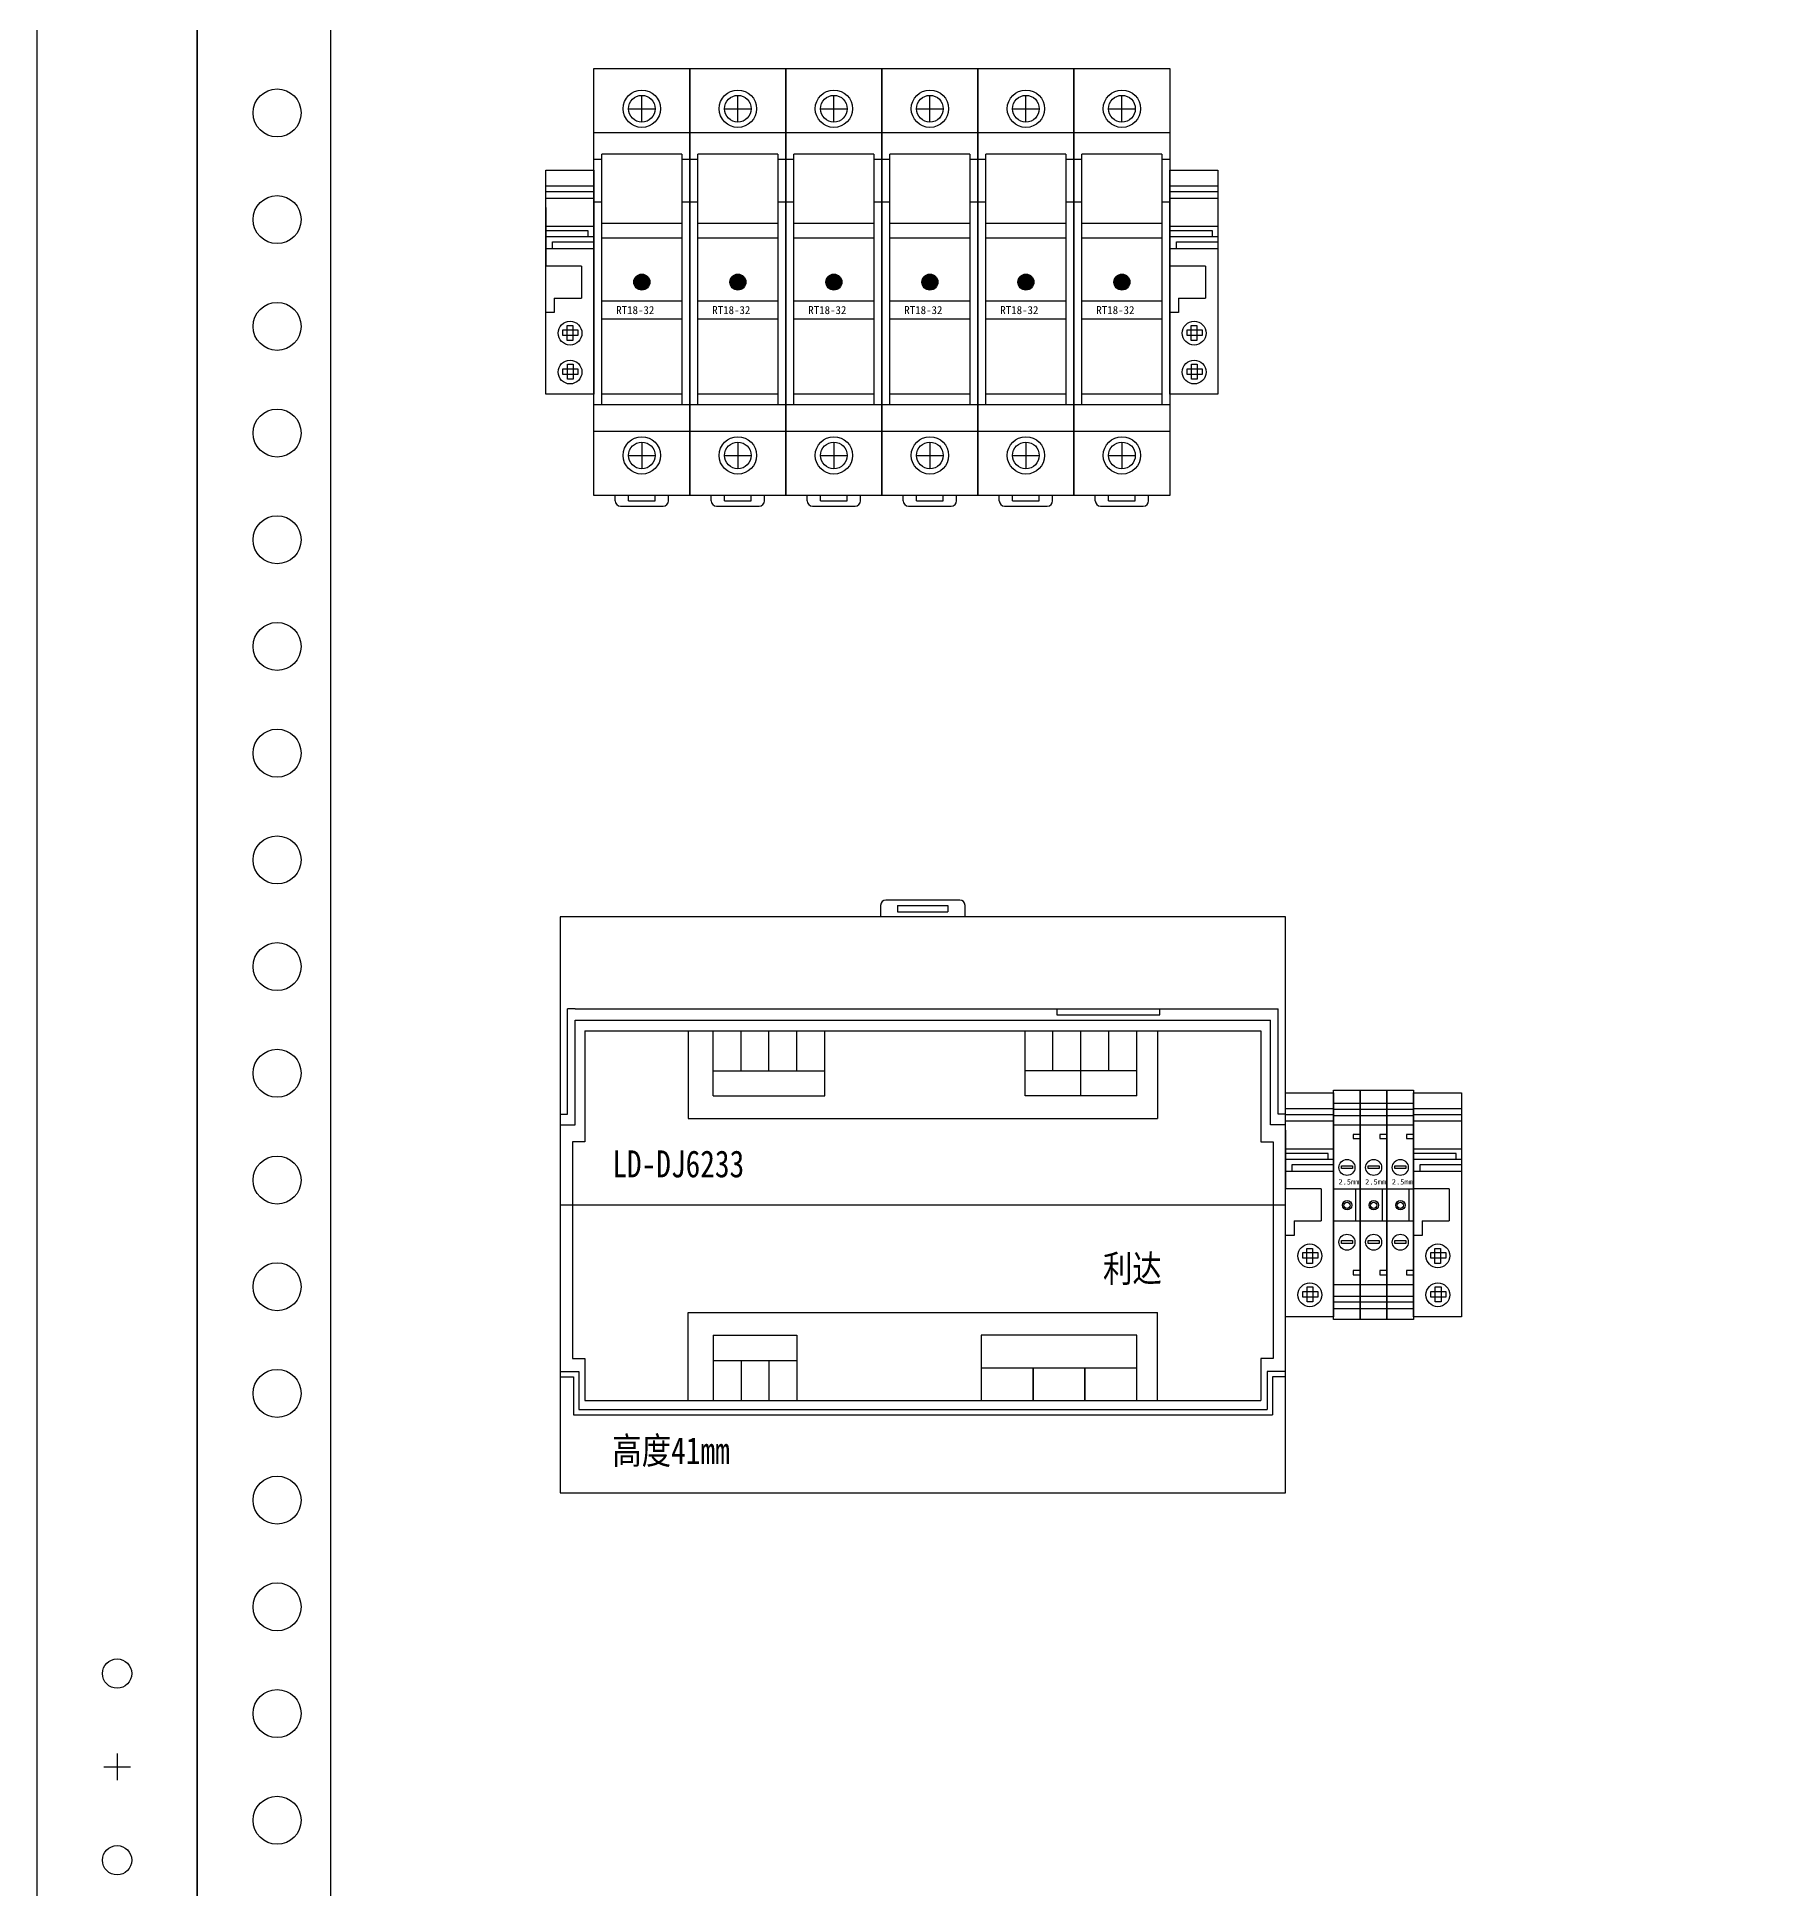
# Model space of a CAD drawing. Extents: x 1008937 to 1009637, y 79345 to 81548.
# Drawn here: x 1008936.6 to 1009260.7, y 80767 to 81114.1 of the extents above; entities that cross this region are included whole.
import ezdxf

# ---------------------------------------------------------------- set-up
doc = ezdxf.new("R2010")
doc.units = 0
doc.header["$MEASUREMENT"] = 0
doc.layers.add('LY-JS-BJ', color=7, linetype='Continuous')
doc.layers.add('LY-JS-YQJ', color=7, linetype='Continuous')
doc.layers.add('LY-二次控制图', color=7, linetype='Continuous', lineweight=18)
doc.styles.add('-宋体', font='', dxfattribs={"width": 0.8})
doc.styles.get('-宋体').set_extended_font_data('SimSun')

# ---------------------------------------------------------------- blocks, each defined once
blk = doc.blocks.new('A$C17FD2090')
at = {"layer": 'LY-JS-BJ', "color": 0, "ltscale": 2}
for p, q in [((-2.5, 0), (2.5, 0)), ((0, 2.5), (0, -2.5))]:
    blk.add_line(p, q, dxfattribs=at)
at = {"layer": 'LY-JS-BJ', "color": 0, "linetype": 'Continuous', "lineweight": 25}
for centre in [(0, 17.5), (0, -17.5)]:
    blk.add_circle(centre, 2.75, dxfattribs=at)
blk = doc.blocks.new('*U8')
at = {"layer": 'LY-JS-BJ', "color": 6}
blk.add_circle((0, 0), 4.5, dxfattribs=at)
blk = doc.blocks.new('*U9')
at = {"layer": 'LY-JS-BJ', "color": 0, "linetype": 'ByBlock', "lineweight": -2, "transparency": 16777216}
for p in [(0, -320), (0, -340), (0, -360), (0, -380), (0, -400), (0, -420), (0, -440), (0, -460), (0, -480), (0, -500), (0, -520), (0, -540), (0, -560), (0, -580), (0, -600), (0, -620), (0, -640)]:
    blk.add_blockref('*U8', p, dxfattribs=at)
blk = doc.blocks.new('端子堵头')
at = {"layer": 'LY-JS-YQJ'}
for p, q in [((0, 39.03), (9, 39.03)), ((0, 37.96), (9, 37.96)), ((0, 36.73), (9, 36.73)), ((0, 35), (0, 24)), ((9, 35), (9, 24)), ((0, 31.48), (9, 31.48)), ((9, 34.58), (9, 33.47)), ((7.97, 30.59), (0, 30.59)), ((0, 29.53), (9, 29.53)), ((1.25, 27.32), (1.25, 28.56)), ((1.25, 28.56), (9, 28.56)), ((7.97, 29.53), (7.97, 30.59)), ((0, 27.32), (9, 27.32)), ((6.66, 24), (0, 24)), ((6.66, 24), (6.66, 18)), ((1.59, 18), (1.59, 15.27)), ((1.59, 18), (6.66, 18)), ((1.59, 15.27), (0, 15.27))]:
    blk.add_line(p, q, dxfattribs=at)
for points in [[(0, 42), (9, 42), (9, 0), (0, 0)], [(3.2, 12.05), (6.01, 12.05), (6.01, 10.99), (3.2, 10.99)], [(5.06, 12.84), (5.06, 10.03), (3.99, 10.03), (3.99, 12.84)], [(3.2, 4.76), (6.01, 4.76), (6.01, 3.69), (3.2, 3.69)], [(5.13, 5.6), (5.13, 2.79), (4.06, 2.79), (4.06, 5.6)]]:
    blk.add_lwpolyline(points, close=True, dxfattribs=at)
for centre in [(4.54, 11.43), (4.54, 4.14)]:
    blk.add_circle(centre, 2.23, dxfattribs=at)
blk = doc.blocks.new('A$C63FD753C')
at = {"layer": 'LY-JS-YQJ'}
for p, q in [((9, 19.03), (14, 19.03)), ((9, 17.96), (14, 17.96)), ((14, 19.03), (19, 19.03)), ((14, 17.96), (19, 17.96)), ((9, 16.73), (14, 16.73)), ((14, 16.73), (19, 16.73)), ((14, 13.21), (12.66, 13.21)), ((12.66, 13.21), (12.66, 12.43)), ((12.66, 12.43), (14, 12.43)), ((19, 13.21), (17.66, 13.21)), ((17.66, 13.21), (17.66, 12.43)), ((17.66, 12.43), (19, 12.43)), ((9, 3), (14, 3)), ((13.07, 3), (13.07, -3)), ((14, 3), (19, 3)), ((18.07, 3), (18.07, -3)), ((9, -3), (14, -3)), ((14, -3), (19, -3)), ((14, -12.33), (12.66, -12.33)), ((12.66, -12.33), (12.66, -13.11)), ((12.66, -13.11), (14, -13.11)), ((19, -12.33), (17.66, -12.33)), ((17.66, -12.33), (17.66, -13.11)), ((17.66, -13.11), (19, -13.11)), ((9, -17.12), (14, -17.12)), ((14, -17.12), (19, -17.12)), ((9, -18.19), (14, -18.19)), ((9, -19.42), (14, -19.42)), ((14, -18.19), (19, -18.19)), ((14, -19.42), (19, -19.42))]:
    blk.add_line(p, q, dxfattribs=at)
at = {"layer": 'LY-JS-YQJ', "color": 30, "true_color": 0xf8991e}
for p, q in [((19, 19.03), (24, 19.03)), ((19, 17.96), (24, 17.96)), ((19, 16.73), (24, 16.73)), ((19, 12.43), (19, 11.32)), ((24, 13.21), (22.66, 13.21)), ((22.66, 13.21), (22.66, 12.43)), ((22.66, 12.43), (24, 12.43)), ((24, 12.43), (24, 11.32)), ((19, 3), (24, 3)), ((23.07, 3), (23.07, -3)), ((19, -3), (24, -3)), ((24, -12.33), (22.66, -12.33)), ((22.66, -12.33), (22.66, -13.11)), ((22.66, -13.11), (24, -13.11)), ((19, -17.12), (24, -17.12)), ((19, -18.19), (24, -18.19)), ((19, -19.42), (24, -19.42))]:
    blk.add_line(p, q, dxfattribs=at)
at = {"layer": 'LY-JS-YQJ'}
for points in [[(9, 21.5), (14, 21.5), (14, -21.5), (9, -21.5)], [(14, 21.5), (19, 21.5), (19, -21.5), (14, -21.5)], [(9, 15), (14, 15), (14, -15), (9, -15)], [(14, 15), (19, 15), (19, -15), (14, -15)], [(10.47, 7.3), (12.53, 7.3), (12.53, 6.79), (10.47, 6.79)], [(15.47, 7.3), (17.53, 7.3), (17.53, 6.79), (15.47, 6.79)], [(10.47, -6.71), (12.53, -6.71), (12.53, -7.23), (10.47, -7.23)], [(15.47, -6.71), (17.53, -6.71), (17.53, -7.23), (15.47, -7.23)]]:
    blk.add_lwpolyline(points, close=True, dxfattribs=at)
at = {"layer": 'LY-JS-YQJ', "color": 30, "true_color": 0xf8991e}
for points in [[(19, 21.5), (24, 21.5), (24, -21.5), (19, -21.5)], [(19, 15), (24, 15), (24, -15), (19, -15)], [(20.47, 7.3), (22.53, 7.3), (22.53, 6.79), (20.47, 6.79)], [(20.47, -6.71), (22.53, -6.71), (22.53, -7.23), (20.47, -7.23)]]:
    blk.add_lwpolyline(points, close=True, dxfattribs=at)
at = {"layer": 'LY-JS-YQJ'}
for centre, radius in [((11.5, 7), 1.5), ((16.5, 7), 1.5), ((11.52, -0.08), 0.879), ((11.52, -0.08), 0.879), ((11.52, -0.08), 0.59), ((16.52, -0.08), 0.879), ((16.52, -0.08), 0.879), ((16.52, -0.08), 0.59), ((11.5, -7), 1.5), ((16.5, -7), 1.5)]:
    blk.add_circle(centre, radius, dxfattribs=at)
at = {"layer": 'LY-JS-YQJ', "color": 30, "true_color": 0xf8991e}
for centre, radius in [((21.5, 7), 1.5), ((21.52, -0.08), 0.879), ((21.52, -0.08), 0.879), ((21.52, -0.08), 0.59), ((21.5, -7), 1.5)]:
    blk.add_circle(centre, radius, dxfattribs=at)
at = {"layer": 'LY-JS-YQJ', "lineweight": -3}
for p in [(0, -21), (24, -21)]:
    blk.add_blockref('端子堵头', p, dxfattribs=at)
at = {"layer": 'LY-JS-YQJ', "char_height": 1, "width": 2.5692, "attachment_point": 1}
for insert in [(9.91, 4.81), (14.91, 4.81)]:
    blk.add_mtext('2.5mm', dxfattribs=dict(at, insert=insert))
at = {"layer": 'LY-JS-YQJ', "color": 30, "true_color": 0xf8991e, "insert": (19.91, 4.81), "char_height": 1, "width": 2.5692, "attachment_point": 1}
blk.add_mtext('2.5mm', dxfattribs=at)
blk = doc.blocks.new('LD-DJ6233')
for p, q in [((60.08, 56.12), (60.08, 53.91)), ((67.99, 57.12), (61.08, 57.12)), ((63.27, 56.12), (63.27, 54.91)), ((63.27, 56.12), (72.71, 56.12)), ((74.9, 57.12), (67.99, 57.12)), ((72.71, 56.12), (72.71, 54.91)), ((75.9, 53.91), (75.9, 56.12)), ((63.27, 54.91), (72.71, 54.91)), ((1.39, 17.01), (1.39, 36.76)), ((2.81, 36.76), (1.39, 36.76)), ((2.81, 36.76), (134.61, 36.76)), ((93.12, 36.76), (93.12, 35.62)), ((93.12, 35.62), (112.43, 35.62)), ((112.43, 35.62), (112.43, 36.76)), ((134.61, 17.01), (134.61, 36.76)), ((2.81, 15), (2.81, 34.58)), ((2.81, 34.58), (133.19, 34.58)), ((4.64, 32.61), (131.36, 32.61)), ((4.64, 32.61), (4.64, 11.79)), ((24, 32.61), (24, 16.15)), ((28.68, 20.4), (28.68, 32.61)), ((33.92, 25.1), (33.92, 32.61)), ((39.15, 25.1), (39.15, 32.61)), ((44.39, 25.1), (44.39, 32.61)), ((49.62, 20.4), (49.62, 32.61)), ((87.16, 20.4), (87.16, 32.61)), ((92.39, 25.1), (92.39, 32.61)), ((97.63, 20.4), (97.63, 32.61)), ((102.86, 25.1), (102.86, 32.61)), ((108.1, 20.4), (108.1, 32.61)), ((112, 32.61), (112, 16.15)), ((131.36, 32.61), (131.36, 11.79)), ((133.19, 15), (133.19, 34.58)), ((28.68, 25.1), (49.62, 25.1)), ((108.1, 25.1), (87.16, 25.1)), ((28.68, 20.4), (49.62, 20.4)), ((108.1, 20.4), (87.16, 20.4)), ((0, 17.01), (1.39, 17.01)), ((0, 15), (2.81, 15)), ((24, 16.15), (112, 16.15)), ((136, 15), (133.19, 15)), ((136, 17.01), (134.61, 17.01)), ((4.64, 11.79), (2.32, 11.79)), ((2.32, 11.79), (2.32, -28.8)), ((131.36, 11.79), (133.68, 11.79)), ((133.68, 11.79), (133.68, -28.8)), ((24, -20.19), (112, -20.19)), ((24, -36.66), (24, -20.19)), ((112, -36.66), (112, -20.19)), ((28.68, -24.44), (28.68, -36.66)), ((28.68, -24.44), (44.39, -24.44)), ((44.39, -24.44), (44.39, -36.66)), ((78.92, -24.44), (78.92, -36.66)), ((88.65, -24.44), (78.92, -24.44)), ((98.37, -24.44), (88.65, -24.44)), ((108.1, -24.44), (98.37, -24.44)), ((108.1, -36.66), (108.1, -24.44)), ((0, -31.21), (3.49, -31.21)), ((2.32, -28.8), (4.64, -28.8)), ((3.49, -31.21), (3.49, -38.39)), ((4.64, -28.8), (4.64, -36.66)), ((28.68, -29.15), (44.39, -29.15)), ((33.92, -29.15), (33.92, -36.66)), ((39.15, -29.15), (39.15, -36.66)), ((78.92, -30.55), (108.1, -30.55)), ((88.65, -36.66), (88.65, -30.55)), ((88.65, -30.55), (88.65, -36.66)), ((98.37, -36.66), (98.37, -30.55)), ((98.37, -30.55), (98.37, -36.66)), ((133.68, -28.8), (131.36, -28.8)), ((131.36, -28.8), (131.36, -36.66)), ((136, -31.21), (132.51, -31.21)), ((132.51, -31.21), (132.51, -38.39)), ((0, -32.21), (2.49, -32.21)), ((2.49, -32.21), (2.49, -39.39)), ((136, -32.21), (133.51, -32.21)), ((133.51, -32.21), (133.51, -39.39)), ((4.64, -36.66), (131.36, -36.66)), ((2.49, -39.39), (133.51, -39.39)), ((3.49, -38.39), (132.51, -38.39))]:
    blk.add_line(p, q)
at = {"color": 1}
blk.add_line((0, 0), (136, 0), dxfattribs=at)
blk.add_lwpolyline([(0, -54), (136, -54), (136, 54), (0, 54)], close=True)
for centre, start, end in [((61.08, 56.12), 90, 180), ((74.9, 56.12), 0, 90)]:
    blk.add_arc(centre, 1, start, end)
at = {"color": 3, "lineweight": -3, "style": '-宋体', "width": 0.8}
for s, p in [('LD-DJ6233', (9.78, 5.15)), ('利达', (101.77, -14.47)), ('高度41mm', (9.78, -48.59))]:
    blk.add_text(s, height=5.049, dxfattribs=at).set_placement(p)
blk = doc.blocks.new('RT18保险 正视图')
at = {"layer": 'LY-JS-YQJ'}
blk.add_hatch(color=1, dxfattribs=at).paths.add_polyline_path([(1.5, -40, 1), (-1.5, -40, 1)])
for p, q in [((-9, -80), (-9, 0)), ((-9, 0), (9, 0)), ((9, 0), (9, -80)), ((0, -10.01), (0, -5.01)), ((-2.5, -7.51), (2.5, -7.51)), ((9, -12.01), (-9, -12.01)), ((-7.5, -17), (-9, -17)), ((7.5, -16), (-7.5, -16)), ((-7.5, -63), (-7.5, -16)), ((7.5, -16), (7.5, -63)), ((9, -17), (7.5, -17)), ((-7.5, -25), (-9, -25)), ((9, -25), (7.5, -25)), ((7.5, -29), (-7.5, -29)), ((7.5, -31.75), (-7.5, -31.75)), ((-7.5, -43.5), (7.5, -43.5)), ((-7.5, -46.9), (7.5, -46.9)), ((7.5, -61), (-7.5, -61)), ((9, -63), (-9, -63)), ((9, -67.99), (-9, -67.99)), ((-2.5, -72.49), (2.5, -72.49)), ((0, -69.99), (0, -74.99)), ((9, -80), (-9, -80)), ((-5, -81), (-5, -80)), ((-4, -82), (4, -82)), ((-2.5, -81), (-2.5, -80)), ((-2.5, -81), (2.5, -81)), ((2.5, -81), (2.5, -80)), ((5, -81), (5, -80))]:
    blk.add_line(p, q, dxfattribs=at)
for centre, radius in [((0, -7.51), 3.5), ((0, -7.51), 2.5), ((0, -72.49), 3.5), ((0, -72.49), 2.5)]:
    blk.add_circle(centre, radius, dxfattribs=at)
at = {"layer": 'LY-JS-YQJ', "color": 1}
blk.add_circle((0, -40), 1.5, dxfattribs=at)
at = {"layer": 'LY-JS-YQJ'}
for centre, start, end in [((-4, -81), 180, 270), ((4, -81), 270, 0)]:
    blk.add_arc(centre, 1, start, end, dxfattribs=at)
at = {"layer": 'LY-JS-YQJ', "insert": (-4.8, -44.5), "char_height": 1.5, "width": 12.3, "attachment_point": 1}
blk.add_mtext('RT18-32', dxfattribs=at)
blk = doc.blocks.new('RT18-32X-6A')
at = {"layer": 'LY-JS-YQJ'}
blk.add_blockref('RT18保险 正视图', (9, 80), dxfattribs=at)
blk = doc.blocks.new('A$C1F4C3CA9')
at = {"layer": 'LY-二次控制图', "lineweight": -3}
for name, p in [('RT18-32X-6A', (9, -40)), ('RT18-32X-6A', (27, -40)), ('RT18-32X-6A', (45, -40)), ('RT18-32X-6A', (63, -40)), ('RT18-32X-6A', (81, -40)), ('RT18-32X-6A', (99, -40)), ('端子堵头', (0, -21)), ('端子堵头', (117, -21))]:
    blk.add_blockref(name, p, dxfattribs=at)

msp = doc.modelspace()

# ---------------------------------------------------------------- linework, layer by layer
at = {"layer": 'LY-JS-BJ', "lineweight": -3}
msp.add_line((1008966.65, 81488.92), (1008966.65, 79344.92), dxfattribs=at)
msp.add_lwpolyline([(1008936.65, 81544.92), (1009636.65, 81544.92), (1009636.65, 79344.92), (1008936.65, 79344.92)], close=True, dxfattribs=at)
at = {"layer": 'LY-JS-BJ', "color": 4, "lineweight": -3}
msp.add_lwpolyline([(1008991.65, 81429.92), (1008991.65, 79429.92), (1008966.65, 79429.92), (1008966.65, 81429.92)], close=True, dxfattribs=at)

# ---------------------------------------------------------------- block references
at = {"color": 2}
msp.add_blockref('LD-DJ6233', (1009034.7, 80895.27), dxfattribs=at)
at = {"layer": 'LY-JS-BJ', "lineweight": -3}
msp.add_blockref('*U9', (1008981.65, 81419.92), dxfattribs=at)
at = {"layer": 'LY-JS-BJ', "color": 0, "lineweight": -3, "ltscale": 2}
msp.add_blockref('A$C17FD2090', (1008951.65, 80789.92), dxfattribs=at)
at = {"layer": 'LY-二次控制图', "color": 0, "lineweight": -3}
for name, p in [('A$C1F4C3CA9', (1009032.02, 81068.22)), ('A$C63FD753C', (1009170.7, 80895.27))]:
    msp.add_blockref(name, p, dxfattribs=at)

doc.saveas('drawing.dxf')
